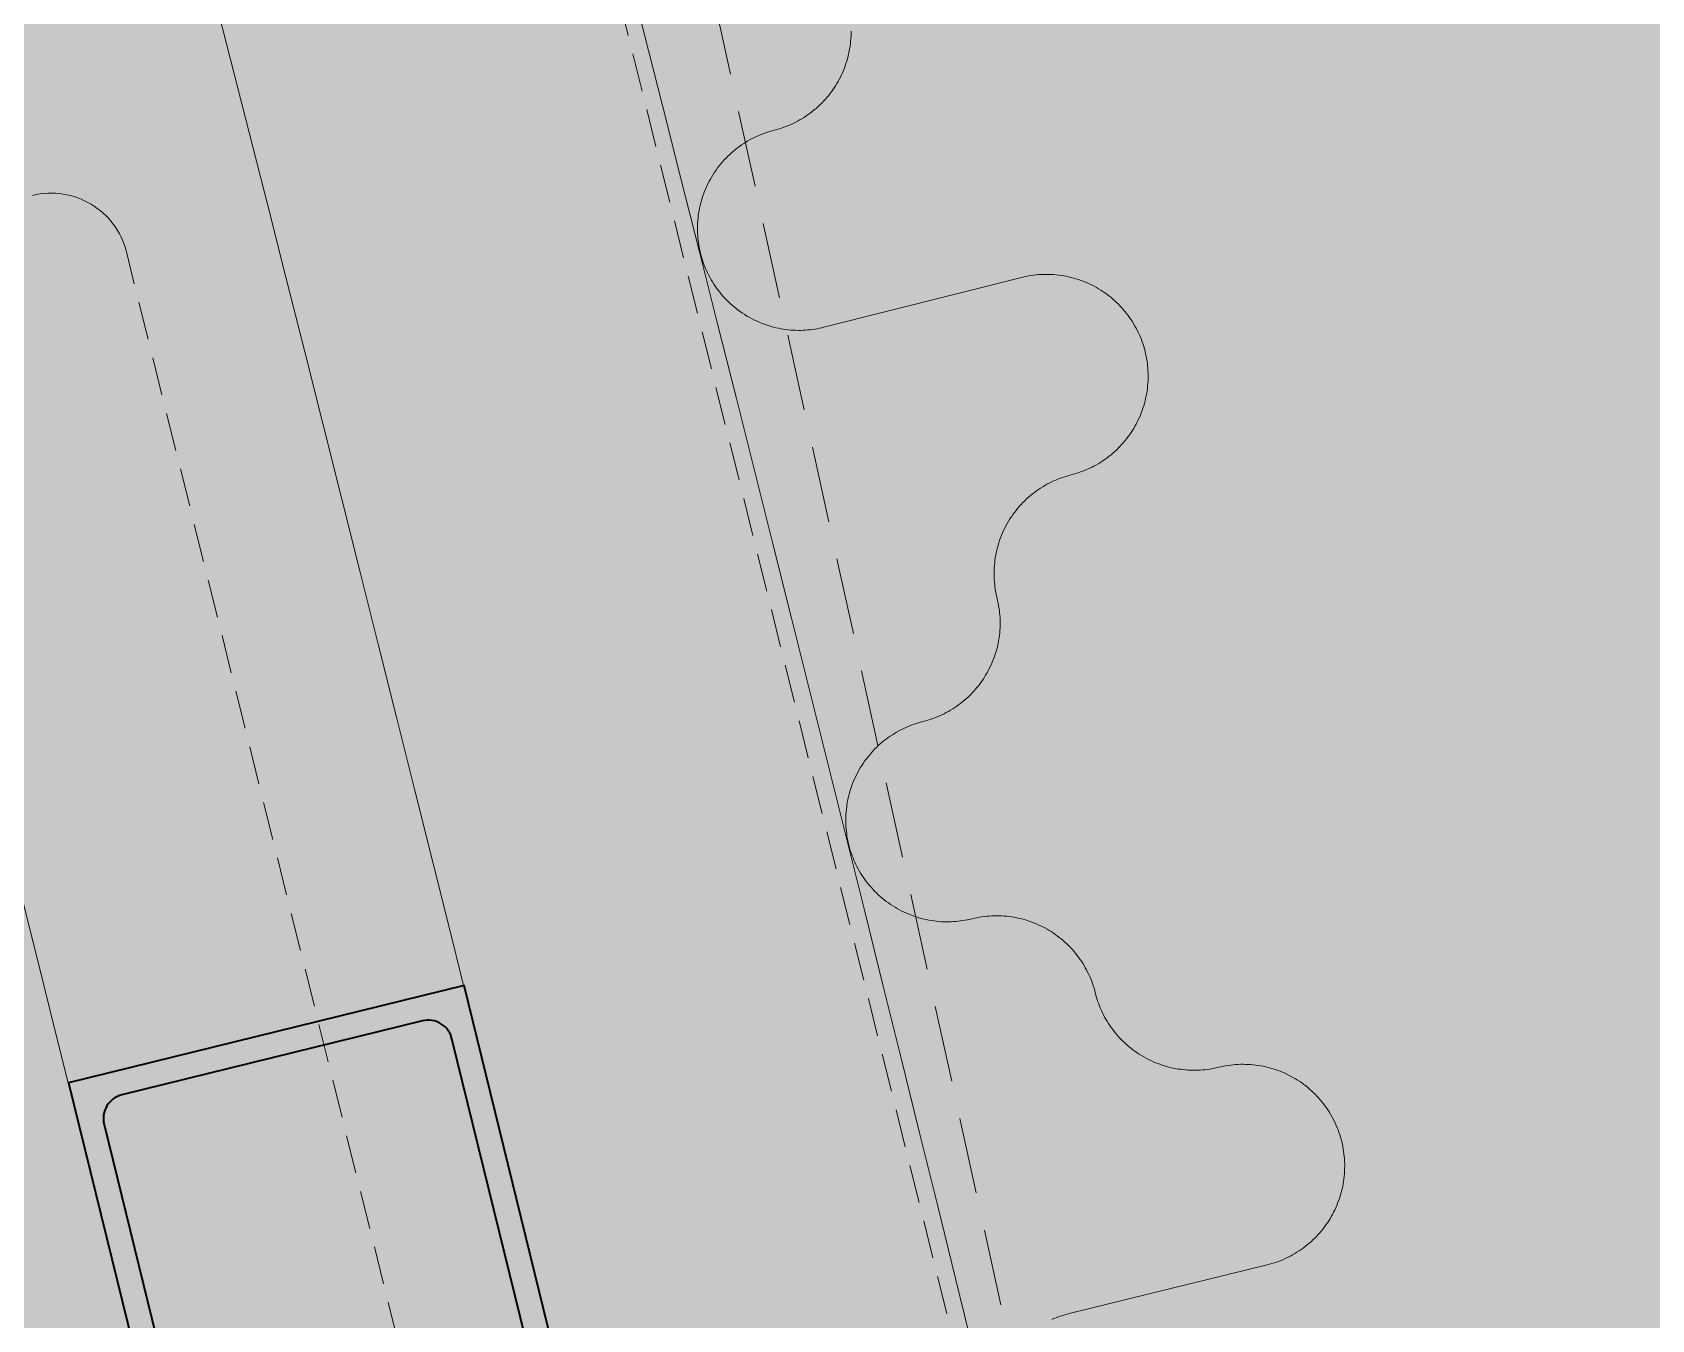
# Model space of a CAD drawing. Header units: millimetres. Extents: x 833941507 to 1669051331, y 817666127 to 1636299673.
# Drawn here: x 834548408.3 to 834548607.1, y 817987847.8 to 817988005.8 of the extents above; entities that cross this region are included whole.
import ezdxf

# ---------------------------------------------------------------- set-up
doc = ezdxf.new("R2010")
doc.units = ezdxf.units.MM
doc.header["$LTSCALE"] = 3
doc.linetypes.add('B0701', pattern=[2.34375, 1.5625, -0.78125])
doc.linetypes.add('B0703', pattern=[4.6875, 3.125, -1.5625])
for name, color, linetype, lineweight in [('Hatch (LTC&CB)', 252, 'Continuous', 35), ('UAJ-22INWA', 6, 'Continuous', 35), ('UAJ-22INWA-a', 1, 'Continuous', 13), ('UAJ-22INWA-h', 251, 'Continuous', 9), ('UAJ-23FLOR-h', 251, 'Continuous', 9), ('UAJ-25CEIL-z', 8, 'B0703', 9), ('UAJ-42INFI', 1, 'Continuous', 18), ('UAJ-42INFI-h', 251, 'Continuous', 9), ('UAJ-42INFI-y', 8, 'B0701', 9), ('UAJ-97FURN', 9, 'Continuous', 13)]:
    doc.layers.add(name, color=color, linetype=linetype, lineweight=lineweight)
doc.layers.add('UAJ-00XREF', color=7, linetype='Continuous')

# ---------------------------------------------------------------- blocks, each defined once
blk = doc.blocks.new('GBP-LTC-LB01')
at = {"layer": 'UAJ-23FLOR-h'}
h = blk.add_hatch(dxfattribs=at)
h.set_pattern_fill('EARTH,_O', color=256, scale=180, angle=45)
h.set_pattern_definition([(48.9989, (834576001.8, 818046085.3), (-112.727, 1612.5107), [1143, -1143]), (48.9989, (834575678.3, 818046366.6), (-112.727, 1612.5107), [1143, -1143]), (48.9989, (834575354.8, 818046647.8), (-112.727, 1612.5107), [1143, -1143]), (138.9989, (834575340.7, 818046849.3), (-1612.5107, -112.727), [1143, -1143]), (138.9989, (834575621.9, 818047172.8), (-1612.5107, -112.727), [1143, -1143]), (138.9989, (834575903.1, 818047496.3), (-1612.5107, -112.727), [1143, -1143])])
h.paths.add_polyline_path([(834572173.05, 818200349.17), (834310583.74, 818182062.08), (834331502.24, 817882831.69), (834364939.69, 817885169.23), (834473095.7, 818011283.6), (834480533.7, 818020120.4), (834485095.05, 818025709.55), (834491375.7, 818033619), (834497063.4, 818041013), (834493145.8, 818043678.7), (834512788.5, 818074029.25), (834518712.45, 818083675.25), (834526231.3, 818096325.1), (834534646.05, 818111073.05), (834545956, 818131981.3), (834557204.6, 818154198.8), (834564040, 818168496.8), (834570941.16, 818183576.43), (834578367.8, 818200696.3)])
h.paths.add_polyline_path([(834382131.31, 817956469.98), (834418268.73, 817958996.07), (834422062.41, 817963855.9), (834428403.04, 817964299.38), (834467239.2, 818010695.58), (834466445.21, 818021738.79), (834476097.72, 818035709.03), (834485267.1, 818048983.2), (834487014.89, 818051460.43), (834497268.33, 818067303.42), (834492893.38, 818129890.09), (834448056.59, 818126755.66), (834416896.58, 818105052.11), (834382061.37, 818080788.99), (834386167.45, 818022059.16), (834377588.38, 818021459.47)], flags=16)
edge = h.paths.add_edge_path(flags=16)
edge.add_line((834540292.29, 818142076.07), (834533466.32, 818141614.13))
edge.add_line((834533466.32, 818141614.13), (834523258.01, 818143862.71))
edge.add_line((834523258.01, 818143862.71), (834525896.87, 818155838.93))
edge.add_arc((834558382.43, 818267025.45), 115835.02, 237.2183981, 253.7131266, ccw=False)
edge.add_line((834495664.92, 818169638.25), (834498267.59, 818132356.98))
edge.add_line((834498267.59, 818132356.98), (834496346.42, 818130135.01))
edge.add_line((834496346.42, 818130135.01), (834492879.88, 818129892.67))
edge.add_line((834492879.88, 818129892.67), (834494229.58, 818110587.62))
edge.add_line((834494229.58, 818110587.62), (834496326.13, 818110708.38))
edge.add_line((834496326.13, 818110708.38), (834498420.21, 818080753.55))
edge.add_line((834498420.21, 818080753.55), (834498046.12, 818080727.4))
edge.add_line((834498046.12, 818080727.4), (834498254.52, 818077746.38))
edge.add_line((834498254.52, 818077746.38), (834503061.09, 818078082.4))
edge.add_line((834503061.09, 818078082.4), (834504979.52, 818081212.1))
edge.add_line((834504979.52, 818081212.1), (834509429.02, 818088470.93))
edge.add_line((834509429.02, 818088470.93), (834515217.16, 818097913.59))
edge.add_line((834515217.16, 818097913.59), (834526067.43, 818116415.54))
edge.add_line((834526067.43, 818116415.54), (834532489.2, 818127888.68))
edge.add_line((834532489.2, 818127888.68), (834534830.9, 818132146.3))
edge.add_line((834534830.9, 818132146.3), (834540292.29, 818142076.07))
h = blk.add_hatch(dxfattribs=at)
h.set_pattern_fill('EARTH,_O', color=256, scale=180, angle=45)
h.set_pattern_definition([(45.0000001, (-1082349.7, 54794.9), (-3e-06, 1616.4461018), [1143, -1143]), (45.0000001, (-1082652.8, 55098), (-3e-06, 1616.4461018), [1143, -1143]), (45.0000001, (-1082955.9, 55401.1), (-3e-06, 1616.4461018), [1143, -1143]), (135.0000001, (-1082955.9, 55603.1), (-1616.4461018, -3e-06), [1143, -1143]), (135.0000001, (-1082652.8, 55906.2), (-1616.4461018, -3e-06), [1143, -1143]), (135.0000001, (-1082349.7, 56209.3), (-1616.4461018, -3e-06), [1143, -1143])])
h.paths.add_polyline_path([(834669469.25, 818015499.17), (834651080.82, 818014213.79), (834651091.33, 818014066.03), (834669479.76, 818015351.52)], flags=16)
edge = h.paths.add_edge_path()
edge.add_arc((834611763.61, 818123015.07), 22001.28, 94.000719, 118.688683)
edge.add_line((834601201.89, 818142315.5), (834593918.34, 818141228.38))
edge.add_arc((834611768.4, 818123014.03), 25502.69, 93.997159, 134.421275, ccw=False)
edge.add_line((834609990.68, 818148454.69), (834618164.36, 818149025.84))
edge.add_line((834618164.36, 818149025.84), (834618408.29, 818145534.91))
edge.add_line((834618408.29, 818145534.91), (834616365.41, 818145392.16))
edge.add_line((834616365.41, 818145392.16), (834616609.39, 818141900.69))
edge.add_line((834616609.39, 818141900.69), (834611621.55, 818141552.15))
edge.add_line((834611621.55, 818141552.15), (834611377.61, 818145043.07))
edge.add_line((834611377.61, 818145043.07), (834610228.61, 818144962.74))
h.paths.add_polyline_path([(834673232.94, 818197365.88), (834607546.49, 818192773.89), (834599172.5, 818174435.3), (834588349.1, 818152374.5), (834578621.55, 818133890.65), (834568418.3, 818115665.3), (834556456.7, 818095618.3), (834546606.4, 818080041.6), (834532219.3, 818058623.75), (834523692.15, 818046595.75), (834515683.5, 818035708.5), (834508244.2, 818025929.9), (834500656.3, 818016266.1), (834489786.8, 818002934.1), (834483448.3, 817995421.3), (834478637.6, 817989841.7), (834458453.75, 817967379.3), (834441506.5, 817949096.36), (834383075.75, 817886437.08), (834482026.69, 817893354.51), (834551919.04, 817920008.6), (834634905.13, 817930637.13), (834634023, 817939309.35), (834633770.07, 817941795.89), (834633577.69, 817943687.02), (834508697.04, 817930983.61), (834507053.46, 817930191.44), (834506409.46, 817939426.96), (834507656.94, 817945566.73), (834503417.08, 818006767.03), (834503064.37, 818011762.67), (834514052.91, 818025791.94), (834520784.65, 818034889.35), (834526318.86, 818042436.94), (834532381.69, 818050705.63), (834536345.72, 818056472.68), (834542258.41, 818065225.62), (834550405.86, 818077286.91), (834561579, 818095001.96), (834574522.66, 818117080.03), (834587768.88, 818140310.21), (834609774.13, 818143594.98), (834610001.97, 818140335.89), (834634252.54, 818142031.47), (834636806.9, 818105492.47), (834642791.48, 818105913.75), (834646278.56, 818056032.58), (834640293.17, 818055614.16), (834643382.34, 818011424.91), (834641138.41, 818011267.96), (834645775.78, 817944927.87), (834639048.36, 817944243.52), (834640362.12, 817931328.11), (834651070.39, 817932706.91), (834650587.67, 817936476.13), (834685105.74, 817940896.86), (834685588.46, 817937127.64), (834691373.79, 817937868.57)])
blk = doc.blocks.new('*U1272')
at = {"layer": 'UAJ-22INWA-h'}
h = blk.add_hatch(color=256, dxfattribs=at)
h.dxf.hatch_style = 1
h.paths.add_polyline_path([(0, -10), (50, -10), (50, 40), (0, 40)])
edge = h.paths.add_edge_path(flags=16)
edge.add_line((6, -7), (44, -7))
edge.add_arc((44, -4), 3, 270, 360)
edge.add_line((47, -4), (47, 34))
edge.add_arc((44, 34), 3, 360, 450)
edge.add_line((44, 37), (6, 37))
edge.add_arc((6, 34), 3, 90, 180)
edge.add_line((3, 34), (3, -4))
edge.add_arc((6, -4), 3, 180, 270)
at = {"layer": 'UAJ-22INWA'}
blk.add_lwpolyline([(0, -10), (50, -10), (50, 40), (0, 40)], close=True, dxfattribs=at)
blk.add_lwpolyline([(6, -7), (44, -7, 0.414214), (47, -4), (47, 34, 0.414214), (44, 37), (6, 37, 0.414214), (3, 34), (3, -4, 0.414214)], format="xyb", close=True, dxfattribs=at)
blk = doc.blocks.new('*U1209')
at = {"layer": 'UAJ-22INWA-a', "rotation": 179.9999999964139}
blk.add_blockref('*U1272', (50, -10), dxfattribs=at)
blk = doc.blocks.new('*U1210')
at = {"color": 0, "linetype": 'ByBlock', "lineweight": -2, "transparency": 16777216, "rotation": 103.8211694736303}
blk.add_blockref('*U1209', (834548424.64, 817987828.3), dxfattribs=at)
blk = doc.blocks.new('*U1184')
at = {"layer": 'UAJ-42INFI-y'}
for p, q in [((52.09, -295.44), (-52.09, 295.44)), ((-42.29, -141.58), (-88.16, 118.58))]:
    blk.add_line(p, q, dxfattribs=at)
blk.add_arc((-97.53, 116.93), 9.52, 9.9992, 99.9992, dxfattribs=at)
blk = doc.blocks.new('inf_010')
at = {"layer": 'UAJ-42INFI'}
for points in [[(889561113.67, 757797213.28), (889561113.65, 757797212.97), (889561113.62, 757797212.66), (889561113.58, 757797212.36), (889561113.53, 757797212.05), (889561113.48, 757797211.74), (889561113.41, 757797211.44), (889561113.34, 757797211.14), (889561113.27, 757797210.84), (889561113.18, 757797210.54), (889561113.09, 757797210.24), (889561112.99, 757797209.95), (889561112.89, 757797209.66), (889561112.77, 757797209.37), (889561112.65, 757797209.09), (889561112.53, 757797208.81), (889561112.39, 757797208.53), (889561112.25, 757797208.26), (889561112.11, 757797207.99), (889561111.96, 757797207.73), (889561111.8, 757797207.47), (889561111.64, 757797207.22), (889561111.47, 757797206.97), (889561111.3, 757797206.73), (889561111.12, 757797206.49), (889561110.93, 757797206.25), (889561110.74, 757797206.02), (889561110.54, 757797205.79), (889561110.33, 757797205.56), (889561110.12, 757797205.34), (889561109.9, 757797205.13), (889561109.68, 757797204.92), (889561109.45, 757797204.71), (889561109.22, 757797204.51), (889561108.98, 757797204.31), (889561108.73, 757797204.12), (889561108.48, 757797203.94), (889561108.23, 757797203.76), (889561107.97, 757797203.59), (889561107.7, 757797203.43), (889561107.44, 757797203.27), (889561107.17, 757797203.12), (889561106.89, 757797202.97), (889561106.61, 757797202.84), (889561106.33, 757797202.71), (889561106.05, 757797202.58), (889561105.77, 757797202.47), (889561105.48, 757797202.36), (889561105.19, 757797202.26), (889561104.9, 757797202.17), (889561104.61, 757797202.08), (889561104.32, 757797202), (889561104.02, 757797201.93), (889561103.73, 757797201.86), (889561103.44, 757797201.81)], [(889561103.39, 757797201.8), (889561103.12, 757797201.75), (889561102.85, 757797201.69), (889561102.57, 757797201.62), (889561102.3, 757797201.55), (889561102.02, 757797201.47), (889561101.74, 757797201.39), (889561101.47, 757797201.29), (889561101.19, 757797201.19), (889561100.92, 757797201.08), (889561100.64, 757797200.97), (889561100.37, 757797200.85), (889561100.1, 757797200.72), (889561099.83, 757797200.58), (889561099.56, 757797200.44), (889561099.29, 757797200.28), (889561099.03, 757797200.12), (889561098.77, 757797199.96), (889561098.51, 757797199.78), (889561098.25, 757797199.6), (889561098, 757797199.41), (889561097.75, 757797199.22), (889561097.51, 757797199.01), (889561097.27, 757797198.8), (889561097.03, 757797198.59), (889561096.8, 757797198.37), (889561096.58, 757797198.14), (889561096.36, 757797197.9), (889561096.15, 757797197.66), (889561095.94, 757797197.41), (889561095.74, 757797197.16), (889561095.55, 757797196.9), (889561095.36, 757797196.64), (889561095.18, 757797196.37), (889561095, 757797196.1), (889561094.84, 757797195.83), (889561094.68, 757797195.55), (889561094.53, 757797195.26), (889561094.38, 757797194.97), (889561094.25, 757797194.68), (889561094.12, 757797194.39), (889561094, 757797194.1), (889561093.88, 757797193.8), (889561093.78, 757797193.5), (889561093.68, 757797193.2), (889561093.59, 757797192.9), (889561093.51, 757797192.59), (889561093.44, 757797192.29), (889561093.37, 757797191.99), (889561093.32, 757797191.68), (889561093.27, 757797191.38), (889561093.22, 757797191.08), (889561093.19, 757797190.78), (889561093.16, 757797190.48), (889561093.14, 757797190.18), (889561093.13, 757797189.88), (889561093.13, 757797189.58), (889561093.13, 757797189.29), (889561093.14, 757797189), (889561093.15, 757797188.71), (889561093.18, 757797188.43), (889561093.2, 757797188.14), (889561093.24, 757797187.86), (889561093.28, 757797187.59), (889561093.32, 757797187.31), (889561093.38, 757797187.04), (889561093.43, 757797186.77), (889561093.5, 757797186.5), (889561093.57, 757797186.22), (889561093.65, 757797185.94), (889561093.74, 757797185.67), (889561093.83, 757797185.39), (889561093.93, 757797185.12), (889561094.04, 757797184.84), (889561094.15, 757797184.57), (889561094.28, 757797184.29), (889561094.4, 757797184.02), (889561094.54, 757797183.75), (889561094.69, 757797183.48), (889561094.84, 757797183.21), (889561095, 757797182.95), (889561095.16, 757797182.69), (889561095.34, 757797182.43), (889561095.52, 757797182.17), (889561095.71, 757797181.92), (889561095.9, 757797181.67), (889561096.11, 757797181.43), (889561096.32, 757797181.19), (889561096.53, 757797180.96), (889561096.75, 757797180.73), (889561096.98, 757797180.5), (889561097.22, 757797180.28), (889561097.46, 757797180.07), (889561097.71, 757797179.86), (889561097.96, 757797179.66), (889561098.22, 757797179.47), (889561098.48, 757797179.28), (889561098.75, 757797179.1), (889561099.02, 757797178.92), (889561099.29, 757797178.76), (889561099.57, 757797178.6), (889561099.86, 757797178.45), (889561100.14, 757797178.3), (889561100.43, 757797178.17), (889561100.73, 757797178.04), (889561101.02, 757797177.92), (889561101.32, 757797177.8), (889561101.62, 757797177.7), (889561101.92, 757797177.6), (889561102.22, 757797177.51), (889561102.52, 757797177.43), (889561102.83, 757797177.36), (889561103.13, 757797177.29), (889561103.43, 757797177.23), (889561103.74, 757797177.18), (889561104.04, 757797177.14), (889561104.34, 757797177.11), (889561104.64, 757797177.08), (889561104.94, 757797177.06), (889561105.24, 757797177.05), (889561105.53, 757797177.04), (889561105.83, 757797177.05), (889561106.12, 757797177.05), (889561106.41, 757797177.07), (889561106.69, 757797177.09), (889561106.97, 757797177.12), (889561107.25, 757797177.15), (889561107.53, 757797177.19), (889561107.8, 757797177.24)], [(889561103.44, 757797201.81), (889561103.39, 757797201.8)], [(889561107.8, 757797177.24), (889561132.44, 757797181.65)], [(889561132.44, 757797181.65), (889561132.74, 757797181.7), (889561133.04, 757797181.74), (889561133.34, 757797181.78), (889561133.64, 757797181.81), (889561133.94, 757797181.83), (889561134.25, 757797181.84), (889561134.55, 757797181.85), (889561134.86, 757797181.84), (889561135.17, 757797181.84), (889561135.48, 757797181.82), (889561135.79, 757797181.79), (889561136.09, 757797181.76), (889561136.4, 757797181.72), (889561136.71, 757797181.68), (889561137.01, 757797181.62), (889561137.32, 757797181.56), (889561137.62, 757797181.49), (889561137.92, 757797181.41), (889561138.22, 757797181.32), (889561138.52, 757797181.23), (889561138.81, 757797181.13), (889561139.1, 757797181.03), (889561139.39, 757797180.91), (889561139.67, 757797180.79), (889561139.95, 757797180.66), (889561140.23, 757797180.53), (889561140.5, 757797180.39), (889561140.76, 757797180.25), (889561141.03, 757797180.09), (889561141.28, 757797179.94), (889561141.54, 757797179.77), (889561141.79, 757797179.6), (889561142.03, 757797179.43), (889561142.27, 757797179.25), (889561142.51, 757797179.06), (889561142.74, 757797178.87), (889561142.97, 757797178.67), (889561143.2, 757797178.46), (889561143.42, 757797178.25), (889561143.63, 757797178.03), (889561143.84, 757797177.81), (889561144.05, 757797177.58), (889561144.25, 757797177.34), (889561144.44, 757797177.1), (889561144.63, 757797176.85), (889561144.82, 757797176.6), (889561144.99, 757797176.35), (889561145.17, 757797176.09), (889561145.33, 757797175.83), (889561145.49, 757797175.56), (889561145.64, 757797175.29), (889561145.78, 757797175.01), (889561145.92, 757797174.73), (889561146.05, 757797174.45), (889561146.17, 757797174.17), (889561146.29, 757797173.88), (889561146.39, 757797173.6), (889561146.49, 757797173.31), (889561146.59, 757797173.02), (889561146.67, 757797172.72), (889561146.75, 757797172.43), (889561146.82, 757797172.14), (889561146.89, 757797171.84), (889561146.94, 757797171.55), (889561146.99, 757797171.25), (889561147.03, 757797170.96), (889561147.07, 757797170.66), (889561147.1, 757797170.35), (889561147.12, 757797170.05), (889561147.13, 757797169.74), (889561147.14, 757797169.44), (889561147.13, 757797169.13), (889561147.13, 757797168.82), (889561147.11, 757797168.51), (889561147.08, 757797168.21), (889561147.05, 757797167.9), (889561147.01, 757797167.59), (889561146.96, 757797167.28), (889561146.91, 757797166.98), (889561146.85, 757797166.67), (889561146.78, 757797166.37), (889561146.7, 757797166.07), (889561146.61, 757797165.77), (889561146.52, 757797165.48), (889561146.42, 757797165.18), (889561146.31, 757797164.89), (889561146.2, 757797164.61), (889561146.08, 757797164.32), (889561145.95, 757797164.04), (889561145.82, 757797163.77), (889561145.68, 757797163.5), (889561145.53, 757797163.23), (889561145.38, 757797162.97), (889561145.22, 757797162.71), (889561145.06, 757797162.45), (889561144.89, 757797162.21), (889561144.72, 757797161.96), (889561144.53, 757797161.72), (889561144.35, 757797161.49), (889561144.15, 757797161.25), (889561143.95, 757797161.02), (889561143.75, 757797160.8), (889561143.53, 757797160.58), (889561143.32, 757797160.36), (889561143.09, 757797160.15), (889561142.86, 757797159.94), (889561142.63, 757797159.74), (889561142.38, 757797159.55), (889561142.14, 757797159.36), (889561141.89, 757797159.18), (889561141.63, 757797159), (889561141.37, 757797158.83), (889561141.11, 757797158.67), (889561140.84, 757797158.51), (889561140.57, 757797158.36), (889561140.3, 757797158.21), (889561140.02, 757797158.08), (889561139.74, 757797157.95), (889561139.45, 757797157.82), (889561139.17, 757797157.71), (889561138.88, 757797157.6), (889561138.59, 757797157.5), (889561138.3, 757797157.41), (889561138.01, 757797157.32), (889561137.71, 757797157.24), (889561137.42, 757797157.17), (889561137.13, 757797157.11), (889561136.83, 757797157.05)], [(889561136.82, 757797157.05), (889561136.54, 757797157), (889561136.27, 757797156.94), (889561136, 757797156.88), (889561135.72, 757797156.81), (889561135.44, 757797156.73), (889561135.17, 757797156.64), (889561134.89, 757797156.55), (889561134.62, 757797156.45), (889561134.34, 757797156.34), (889561134.06, 757797156.23), (889561133.79, 757797156.11), (889561133.52, 757797155.98), (889561133.25, 757797155.84), (889561132.98, 757797155.7), (889561132.71, 757797155.54), (889561132.44, 757797155.38), (889561132.18, 757797155.22), (889561131.92, 757797155.04), (889561131.67, 757797154.86), (889561131.41, 757797154.68), (889561131.16, 757797154.48), (889561130.92, 757797154.28), (889561130.68, 757797154.07), (889561130.44, 757797153.85), (889561130.21, 757797153.63), (889561129.99, 757797153.4), (889561129.77, 757797153.17), (889561129.56, 757797152.93), (889561129.35, 757797152.68), (889561129.15, 757797152.43), (889561128.95, 757797152.17), (889561128.76, 757797151.91), (889561128.58, 757797151.64), (889561128.41, 757797151.37), (889561128.24, 757797151.09), (889561128.08, 757797150.81), (889561127.93, 757797150.53), (889561127.78, 757797150.24), (889561127.64, 757797149.95), (889561127.51, 757797149.66), (889561127.39, 757797149.36), (889561127.28, 757797149.06), (889561127.17, 757797148.77), (889561127.07, 757797148.46), (889561126.99, 757797148.16), (889561126.9, 757797147.86), (889561126.83, 757797147.56), (889561126.76, 757797147.25), (889561126.71, 757797146.95), (889561126.65, 757797146.65), (889561126.61, 757797146.34), (889561126.58, 757797146.04), (889561126.55, 757797145.74), (889561126.53, 757797145.44), (889561126.52, 757797145.14), (889561126.51, 757797144.85), (889561126.51, 757797144.55), (889561126.52, 757797144.26), (889561126.54, 757797143.97), (889561126.56, 757797143.69), (889561126.58, 757797143.4), (889561126.62, 757797143.12), (889561126.66, 757797142.85), (889561126.7, 757797142.57)], [(889561136.83, 757797157.05), (889561136.82, 757797157.05)], [(889561126.7, 757797142.57), (889561126.75, 757797142.28), (889561126.79, 757797141.98), (889561126.83, 757797141.68), (889561126.85, 757797141.38), (889561126.88, 757797141.08), (889561126.89, 757797140.77), (889561126.89, 757797140.46), (889561126.89, 757797140.16), (889561126.88, 757797139.85), (889561126.86, 757797139.54), (889561126.84, 757797139.23), (889561126.81, 757797138.93), (889561126.77, 757797138.62), (889561126.72, 757797138.31), (889561126.66, 757797138.01), (889561126.6, 757797137.7), (889561126.53, 757797137.4), (889561126.45, 757797137.1), (889561126.37, 757797136.8), (889561126.27, 757797136.51), (889561126.17, 757797136.22), (889561126.07, 757797135.93), (889561125.95, 757797135.64), (889561125.83, 757797135.36), (889561125.7, 757797135.08), (889561125.57, 757797134.8), (889561125.43, 757797134.53), (889561125.28, 757797134.26), (889561125.13, 757797134), (889561124.97, 757797133.74), (889561124.81, 757797133.49), (889561124.64, 757797133.25), (889561124.47, 757797133), (889561124.29, 757797132.76), (889561124.1, 757797132.53), (889561123.9, 757797132.29), (889561123.7, 757797132.06), (889561123.5, 757797131.84), (889561123.28, 757797131.62), (889561123.07, 757797131.4), (889561122.84, 757797131.19), (889561122.61, 757797130.99), (889561122.38, 757797130.79), (889561122.14, 757797130.59), (889561121.89, 757797130.4), (889561121.64, 757797130.22), (889561121.38, 757797130.05), (889561121.12, 757797129.88), (889561120.86, 757797129.71), (889561120.59, 757797129.56), (889561120.32, 757797129.41), (889561120.05, 757797129.26), (889561119.77, 757797129.13), (889561119.49, 757797129), (889561119.21, 757797128.87), (889561118.92, 757797128.76), (889561118.63, 757797128.65), (889561118.34, 757797128.55), (889561118.05, 757797128.46), (889561117.76, 757797128.38), (889561117.47, 757797128.3), (889561117.17, 757797128.23), (889561116.88, 757797128.16), (889561116.59, 757797128.11)], [(889561116.54, 757797128.1), (889561116.27, 757797128.05), (889561116, 757797127.99), (889561115.72, 757797127.93), (889561115.45, 757797127.86), (889561115.17, 757797127.78), (889561114.89, 757797127.69), (889561114.62, 757797127.6), (889561114.34, 757797127.5), (889561114.07, 757797127.4), (889561113.79, 757797127.28), (889561113.52, 757797127.16), (889561113.24, 757797127.03), (889561112.97, 757797126.89), (889561112.7, 757797126.75), (889561112.44, 757797126.6), (889561112.17, 757797126.44), (889561111.91, 757797126.28), (889561111.65, 757797126.1), (889561111.39, 757797125.92), (889561111.14, 757797125.73), (889561110.89, 757797125.54), (889561110.65, 757797125.34), (889561110.41, 757797125.13), (889561110.17, 757797124.91), (889561109.94, 757797124.69), (889561109.72, 757797124.46), (889561109.5, 757797124.23), (889561109.28, 757797123.99), (889561109.08, 757797123.74), (889561108.87, 757797123.49), (889561108.68, 757797123.23), (889561108.49, 757797122.97), (889561108.31, 757797122.7), (889561108.13, 757797122.43), (889561107.97, 757797122.16), (889561107.81, 757797121.88), (889561107.65, 757797121.6), (889561107.51, 757797121.31), (889561107.37, 757797121.02), (889561107.24, 757797120.73), (889561107.12, 757797120.43), (889561107.01, 757797120.13), (889561106.9, 757797119.84), (889561106.8, 757797119.54), (889561106.71, 757797119.23), (889561106.63, 757797118.93), (889561106.55, 757797118.63), (889561106.49, 757797118.33), (889561106.43, 757797118.02), (889561106.38, 757797117.72), (889561106.34, 757797117.42), (889561106.3, 757797117.12), (889561106.27, 757797116.82), (889561106.25, 757797116.52), (889561106.24, 757797116.22), (889561106.23, 757797115.92), (889561106.23, 757797115.63), (889561106.24, 757797115.34), (889561106.26, 757797115.05), (889561106.28, 757797114.77), (889561106.3, 757797114.48), (889561106.34, 757797114.2), (889561106.38, 757797113.93), (889561106.42, 757797113.65), (889561106.47, 757797113.38), (889561106.53, 757797113.11), (889561106.59, 757797112.83), (889561106.67, 757797112.56), (889561106.74, 757797112.28), (889561106.83, 757797112.01), (889561106.92, 757797111.73), (889561107.02, 757797111.45), (889561107.13, 757797111.18), (889561107.24, 757797110.9), (889561107.36, 757797110.63), (889561107.49, 757797110.36), (889561107.63, 757797110.08), (889561107.77, 757797109.81), (889561107.92, 757797109.55), (889561108.08, 757797109.28), (889561108.25, 757797109.02), (889561108.42, 757797108.76), (889561108.6, 757797108.5), (889561108.79, 757797108.25), (889561108.98, 757797108), (889561109.18, 757797107.76), (889561109.39, 757797107.52), (889561109.61, 757797107.28), (889561109.83, 757797107.05), (889561110.06, 757797106.83), (889561110.29, 757797106.61), (889561110.53, 757797106.39), (889561110.78, 757797106.18), (889561111.03, 757797105.98), (889561111.28, 757797105.79), (889561111.55, 757797105.6), (889561111.81, 757797105.42), (889561112.08, 757797105.24), (889561112.36, 757797105.07), (889561112.64, 757797104.91), (889561112.92, 757797104.76), (889561113.21, 757797104.62), (889561113.5, 757797104.48), (889561113.79, 757797104.35), (889561114.09, 757797104.23), (889561114.38, 757797104.11), (889561114.68, 757797104.01), (889561114.98, 757797103.91), (889561115.28, 757797103.82), (889561115.59, 757797103.73), (889561115.89, 757797103.66), (889561116.19, 757797103.59), (889561116.49, 757797103.54), (889561116.8, 757797103.48), (889561117.1, 757797103.44), (889561117.4, 757797103.41), (889561117.7, 757797103.38), (889561118, 757797103.36), (889561118.3, 757797103.34), (889561118.59, 757797103.34), (889561118.89, 757797103.34), (889561119.18, 757797103.35), (889561119.47, 757797103.36), (889561119.75, 757797103.38), (889561120.03, 757797103.41), (889561120.31, 757797103.44), (889561120.59, 757797103.48), (889561120.86, 757797103.52)], [(889561116.59, 757797128.11), (889561116.54, 757797128.1)], [(889561120.86, 757797103.52), (889561120.91, 757797103.53)], [(889561120.91, 757797103.53), (889561121.2, 757797103.58), (889561121.5, 757797103.62), (889561121.8, 757797103.66), (889561122.1, 757797103.68), (889561122.41, 757797103.7), (889561122.71, 757797103.71), (889561123.02, 757797103.72), (889561123.33, 757797103.72), (889561123.63, 757797103.71), (889561123.94, 757797103.69), (889561124.25, 757797103.66), (889561124.56, 757797103.63), (889561124.86, 757797103.59), (889561125.17, 757797103.54), (889561125.47, 757797103.48), (889561125.78, 757797103.42), (889561126.08, 757797103.35), (889561126.38, 757797103.27), (889561126.68, 757797103.18), (889561126.97, 757797103.09), (889561127.27, 757797102.99), (889561127.56, 757797102.88), (889561127.84, 757797102.77), (889561128.12, 757797102.65), (889561128.4, 757797102.52), (889561128.68, 757797102.39), (889561128.95, 757797102.24), (889561129.22, 757797102.1), (889561129.48, 757797101.95), (889561129.73, 757797101.79), (889561129.99, 757797101.62), (889561130.23, 757797101.45), (889561130.48, 757797101.28), (889561130.72, 757797101.1), (889561130.95, 757797100.91), (889561131.18, 757797100.72), (889561131.41, 757797100.51), (889561131.64, 757797100.31), (889561131.86, 757797100.09), (889561132.07, 757797099.88), (889561132.28, 757797099.65), (889561132.49, 757797099.42), (889561132.69, 757797099.18), (889561132.88, 757797098.94), (889561133.07, 757797098.7), (889561133.25, 757797098.45), (889561133.43, 757797098.19), (889561133.6, 757797097.93), (889561133.76, 757797097.67), (889561133.92, 757797097.4), (889561134.07, 757797097.13), (889561134.21, 757797096.85), (889561134.34, 757797096.57), (889561134.47, 757797096.29), (889561134.59, 757797096.01), (889561134.71, 757797095.72), (889561134.81, 757797095.44), (889561134.91, 757797095.15), (889561135.01, 757797094.86), (889561135.09, 757797094.56), (889561135.17, 757797094.27), (889561135.24, 757797093.98), (889561135.3, 757797093.68), (889561135.35, 757797093.39)], [(889561135.35, 757797093.39), (889561135.41, 757797093.12), (889561135.46, 757797092.84), (889561135.53, 757797092.57), (889561135.6, 757797092.29), (889561135.68, 757797092.02), (889561135.76, 757797091.74), (889561135.85, 757797091.46), (889561135.95, 757797091.19), (889561136.06, 757797090.91), (889561136.17, 757797090.64), (889561136.29, 757797090.36), (889561136.42, 757797090.09), (889561136.56, 757797089.82), (889561136.7, 757797089.55), (889561136.85, 757797089.28), (889561137.01, 757797089.01), (889561137.18, 757797088.75), (889561137.35, 757797088.49), (889561137.53, 757797088.23), (889561137.72, 757797087.98), (889561137.91, 757797087.73), (889561138.11, 757797087.48), (889561138.32, 757797087.24), (889561138.54, 757797087.01), (889561138.76, 757797086.78), (889561138.99, 757797086.55), (889561139.22, 757797086.33), (889561139.46, 757797086.12), (889561139.71, 757797085.91), (889561139.96, 757797085.7), (889561140.21, 757797085.51), (889561140.48, 757797085.32), (889561140.74, 757797085.14), (889561141.01, 757797084.96), (889561141.29, 757797084.79), (889561141.57, 757797084.63), (889561141.85, 757797084.48), (889561142.14, 757797084.33), (889561142.43, 757797084.2), (889561142.72, 757797084.06), (889561143.02, 757797083.94), (889561143.31, 757797083.83), (889561143.61, 757797083.72), (889561143.91, 757797083.62), (889561144.21, 757797083.53), (889561144.52, 757797083.45), (889561144.82, 757797083.37), (889561145.12, 757797083.31), (889561145.43, 757797083.25), (889561145.73, 757797083.2), (889561146.03, 757797083.15), (889561146.34, 757797083.12), (889561146.64, 757797083.09), (889561146.94, 757797083.07), (889561147.23, 757797083.05), (889561147.53, 757797083.05), (889561147.82, 757797083.05), (889561148.11, 757797083.05), (889561148.4, 757797083.07), (889561148.69, 757797083.09), (889561148.97, 757797083.12), (889561149.25, 757797083.15), (889561149.53, 757797083.19), (889561149.8, 757797083.23)], [(889561149.8, 757797083.23), (889561149.82, 757797083.23)], [(889561149.82, 757797083.23), (889561150.11, 757797083.28), (889561150.41, 757797083.32), (889561150.71, 757797083.36), (889561151.01, 757797083.38), (889561151.32, 757797083.4), (889561151.62, 757797083.41), (889561151.93, 757797083.42), (889561152.24, 757797083.42), (889561152.55, 757797083.41), (889561152.85, 757797083.39), (889561153.16, 757797083.36), (889561153.47, 757797083.33), (889561153.78, 757797083.29), (889561154.08, 757797083.24), (889561154.39, 757797083.18), (889561154.69, 757797083.12), (889561155, 757797083.05), (889561155.3, 757797082.97), (889561155.59, 757797082.88), (889561155.89, 757797082.79), (889561156.18, 757797082.68), (889561156.47, 757797082.58), (889561156.76, 757797082.46), (889561157.04, 757797082.34), (889561157.32, 757797082.21), (889561157.6, 757797082.08), (889561157.87, 757797081.93), (889561158.13, 757797081.79), (889561158.39, 757797081.63), (889561158.65, 757797081.48), (889561158.9, 757797081.31), (889561159.15, 757797081.14), (889561159.39, 757797080.97), (889561159.63, 757797080.78), (889561159.87, 757797080.6), (889561160.1, 757797080.4), (889561160.33, 757797080.2), (889561160.56, 757797079.99), (889561160.77, 757797079.78), (889561160.99, 757797079.56), (889561161.2, 757797079.33), (889561161.41, 757797079.1), (889561161.6, 757797078.87), (889561161.8, 757797078.63), (889561161.99, 757797078.38), (889561162.17, 757797078.13), (889561162.34, 757797077.87), (889561162.51, 757797077.61), (889561162.68, 757797077.35), (889561162.83, 757797077.08), (889561162.98, 757797076.81), (889561163.13, 757797076.53), (889561163.26, 757797076.25), (889561163.39, 757797075.97), (889561163.51, 757797075.69), (889561163.62, 757797075.4), (889561163.73, 757797075.11), (889561163.83, 757797074.82), (889561163.92, 757797074.53), (889561164.01, 757797074.24), (889561164.08, 757797073.94), (889561164.15, 757797073.65), (889561164.21, 757797073.36), (889561164.27, 757797073.06), (889561164.32, 757797072.77), (889561164.36, 757797072.47), (889561164.39, 757797072.17), (889561164.42, 757797071.86), (889561164.44, 757797071.56), (889561164.45, 757797071.26), (889561164.45, 757797070.95), (889561164.45, 757797070.64), (889561164.44, 757797070.33), (889561164.42, 757797070.03), (889561164.39, 757797069.72), (889561164.36, 757797069.41), (889561164.32, 757797069.1), (889561164.27, 757797068.8), (889561164.21, 757797068.49), (889561164.15, 757797068.19), (889561164.08, 757797067.88), (889561164, 757797067.58), (889561163.91, 757797067.29), (889561163.82, 757797066.99), (889561163.71, 757797066.7), (889561163.61, 757797066.41), (889561163.49, 757797066.12), (889561163.37, 757797065.84), (889561163.24, 757797065.56), (889561163.11, 757797065.28), (889561162.96, 757797065.01), (889561162.82, 757797064.75), (889561162.66, 757797064.49), (889561162.5, 757797064.23), (889561162.34, 757797063.98), (889561162.17, 757797063.73), (889561162, 757797063.49), (889561161.81, 757797063.25), (889561161.62, 757797063.01), (889561161.43, 757797062.78), (889561161.23, 757797062.55), (889561161.02, 757797062.33), (889561160.81, 757797062.11), (889561160.59, 757797061.89), (889561160.36, 757797061.68), (889561160.13, 757797061.48), (889561159.89, 757797061.28), (889561159.65, 757797061.08), (889561159.41, 757797060.9), (889561159.15, 757797060.71), (889561158.9, 757797060.54), (889561158.64, 757797060.37), (889561158.37, 757797060.21), (889561158.1, 757797060.05), (889561157.83, 757797059.9), (889561157.56, 757797059.76), (889561157.28, 757797059.62), (889561157, 757797059.49), (889561156.71, 757797059.37), (889561156.43, 757797059.26), (889561156.14, 757797059.15), (889561155.85, 757797059.05), (889561155.56, 757797058.96), (889561155.26, 757797058.88), (889561154.97, 757797058.8), (889561154.68, 757797058.73), (889561154.38, 757797058.67), (889561154.09, 757797058.62)], [(889561154.09, 757797058.62), (889561129.42, 757797054.36)], [(889561129.42, 757797054.36), (889561129.15, 757797054.31), (889561128.88, 757797054.25), (889561128.6, 757797054.18), (889561128.33, 757797054.11), (889561128.05, 757797054.04), (889561127.77, 757797053.95), (889561127.5, 757797053.86), (889561127.22, 757797053.76)]]:
    blk.add_lwpolyline(points, dxfattribs=at)
blk = doc.blocks.new('3A35X-MADL-P-LT-B01-0')
at = {"layer": 'UAJ-25CEIL-z'}
blk.add_line((834549520.29, 817983330.89), (834548253.15, 817989096.34), dxfattribs=at)
at = {"layer": 'UAJ-42INFI'}
for points in [[(834548828.35, 817986372.38, 0.029016), (834548297.82, 817988686.16)], [(834548779.05, 817986364.05, 0.029016), (834548249.81, 817988672.18, 0.029016)]]:
    blk.add_lwpolyline(points, format="xyb", dxfattribs=at)
at = {"layer": 'UAJ-42INFI-h'}
blk.add_lwpolyline([(834548201.81, 817988658.19, 0.308281), (834548045.39, 817988787.11), (834548002.92, 817985775.51, 0.475055), (834548240.49, 817985576.25), (834548535.44, 817985632.7, 0.294947), (834548692.7, 817985782.33, 0.116476), (834548729.75, 817986355.72, 0.029016), (834548201.81, 817988658.19)], format="xyb", dxfattribs=at)
at = {"rotation": 3.998908525164564}
blk.add_blockref('inf_010', (-0.01, 0.01), dxfattribs=at)
blk.add_blockref('*U1210', (-0.01, 0.01))
at = {"layer": 'UAJ-97FURN', "rotation": 3.998908525164564}
blk.add_blockref('*U1184', (834548515.99, 817987866.72), dxfattribs=at)

msp = doc.modelspace()

# ---------------------------------------------------------------- hatches: boundary and pattern name
at = {"layer": 'Hatch (LTC&CB)'}
h = msp.add_hatch(dxfattribs=at)
h.set_pattern_fill('ANSI38', color=256, scale=100)
h.set_pattern_definition([(318.99984, (834479093.73, 818230174.15), (208.29942, 239.6197), []), (48.99984, (834479093.73, 818230174.15), (176.97914, 687.53882), [793.75, -476.25])])
edge = h.paths.add_edge_path()
edge.add_line((834601196.19, 818142314.52), (834603754.26, 818142696.37))
edge.add_line((834603754.26, 818142696.37), (834603901.9, 818141707.33))
edge.add_line((834603901.9, 818141707.33), (834603810.47, 818141693.69))
edge.add_arc((834611763.29, 818123016.36), 20300, 113.064358, 141.357581)
edge.add_line((834595907.81, 818135692.86), (834595395.45, 818135656.86))
edge.add_line((834595395.45, 818135656.86), (834583111.72, 818114341.03))
edge.add_line((834583111.72, 818114341.03), (834578121.58, 818106513.89))
edge.add_line((834578121.58, 818106513.89), (834575731.65, 818102809.5))
edge.add_line((834575731.65, 818102809.5), (834574387.45, 818100725.98))
edge.add_line((834574387.45, 818100725.98), (834573113.98, 818098752.1))
edge.add_line((834573113.98, 818098752.1), (834573145.25, 818098730.65))
edge.add_line((834573145.25, 818098730.65), (834569989.11, 818093770.2))
edge.add_line((834569989.11, 818093770.2), (834566535, 818088385.68))
edge.add_line((834566535, 818088385.68), (834566514.09, 818088398.3))
edge.add_line((834566514.09, 818088398.3), (834558743.61, 818076256.63))
edge.add_line((834558743.61, 818076256.63), (834557653.4, 818074495.71))
edge.add_line((834557653.4, 818074495.71), (834553498.92, 818068288.56))
edge.add_line((834553498.92, 818068288.56), (834548580.86, 818060932.13))
edge.add_line((834548580.86, 818060932.13), (834544328.26, 818054726.34))
edge.add_line((834544328.26, 818054726.34), (834544332.15, 818054704.66))
edge.add_line((834544332.15, 818054704.66), (834540324.6, 818048716.69))
edge.add_line((834540324.6, 818048716.69), (834541041.32, 818048232.54))
edge.add_line((834541041.32, 818048232.54), (834540089.73, 818046823.83))
edge.add_line((834540089.73, 818046823.83), (834539737.55, 818047061.73))
edge.add_line((834539737.55, 818047061.73), (834533115.75, 818038377.74))
edge.add_line((834533115.75, 818038377.74), (834515220.96, 818015146.63))
edge.add_arc((834538026.01, 818000636.26), 27030, 147.532263, 176.187088)
edge.add_line((834511055.84, 818002433.72), (834511444.99, 817996891.23))
edge.add_line((834511444.99, 817996891.23), (834511474.11, 817996474.65))
edge.add_line((834511474.11, 817996474.65), (834508641.22, 817996276.61))
edge.add_line((834508641.22, 817996276.61), (834508910.68, 817992422.05))
edge.add_line((834508910.68, 817992422.05), (834511353.38, 817992955.96))
edge.add_line((834511353.38, 817992955.96), (834513357.66, 817964213.01))
edge.add_line((834513357.66, 817964213.01), (834513308.95, 817964209.6))
edge.add_line((834513308.95, 817964209.6), (834513879.4, 817955918.75))
edge.add_line((834513879.4, 817955918.75), (834514876.61, 817955988.46))
edge.add_line((834514876.61, 817955988.46), (834515053.07, 817953464.41))
edge.add_arc((834528221.07, 817954382.99), 13200, 183.990417, 259.837233)
edge.add_line((834525891.99, 817941390.09), (834525974.53, 817940578.71))
edge.add_line((834525974.53, 817940578.71), (834555356.34, 817943567.49))
edge.add_line((834555356.34, 817943567.49), (834594711.69, 817947570.8))
edge.add_line((834594711.69, 817947570.8), (834594754.2, 817947152.96))
edge.add_line((834594754.2, 817947152.96), (834616096.9, 817949323.98))
edge.add_line((834616096.9, 817949323.98), (834631854.21, 817950926.85))
edge.add_line((834631854.21, 817950926.85), (834631836.71, 817951177.16))
edge.add_line((834631836.71, 817951177.16), (834639760.38, 817951731.08))
edge.add_line((834639760.38, 817951731.08), (834640506.97, 817944391.59))
edge.add_line((834640506.97, 817944391.59), (834508703.57, 817930984.28))
edge.add_line((834508703.57, 817930984.28), (834508663.51, 817930982.16))
edge.add_line((834508663.51, 817930982.16), (834507053.46, 817930191.44))
edge.add_line((834507053.46, 817930191.44), (834506409.46, 817939426.96))
edge.add_line((834506409.46, 817939426.96), (834507674.95, 817945699.32))
edge.add_line((834507674.95, 817945699.32), (834503067.5, 818011766.68))
edge.add_line((834503067.5, 818011766.68), (834515005.94, 818027008.3))
edge.add_line((834515005.94, 818027008.3), (834526318.86, 818042436.95))
edge.add_line((834526318.86, 818042436.95), (834533248.43, 818051887.55))
edge.add_line((834533248.43, 818051887.55), (834545204.94, 818069586.37))
edge.add_line((834545204.94, 818069586.37), (834551695.41, 818079200.62))
edge.add_line((834551695.41, 818079200.62), (834551700.66, 818079300.57))
edge.add_line((834551700.66, 818079300.57), (834554860.11, 818084257.51))
edge.add_line((834554860.11, 818084257.51), (834556162.94, 818086301.54))
edge.add_line((834556162.94, 818086301.54), (834561579.11, 818095002.15))
edge.add_line((834561579.11, 818095002.15), (834564610.19, 818100023.59))
edge.add_line((834564610.19, 818100023.59), (834566711.84, 818103505.28))
edge.add_line((834566711.84, 818103505.28), (834567220.96, 818104369.68))
edge.add_line((834567220.96, 818104369.68), (834571219.85, 818111331.33))
edge.add_line((834571219.85, 818111331.33), (834579233.58, 818125278.3))
edge.add_line((834579233.58, 818125278.3), (834584805.19, 818135090.79))
edge.add_line((834584805.19, 818135090.79), (834587768.44, 818140310.15))
edge.add_line((834587768.44, 818140310.15), (834593953.37, 818141233.38))
edge.add_arc((834611682.41, 818123278.84), 25232.61, 93.846032, 134.637937, ccw=False)
edge.add_line((834609989.92, 818148454.62), (834618164.07, 818149025.82))
edge.add_line((834618164.07, 818149025.82), (834618408.01, 818145534.9))
edge.add_line((834618408.01, 818145534.9), (834616365.13, 818145392.15))
edge.add_line((834616365.13, 818145392.15), (834616609.11, 818141900.67))
edge.add_line((834616609.11, 818141900.67), (834611621.27, 818141552.12))
edge.add_line((834611621.27, 818141552.12), (834611377.33, 818145043.04))
edge.add_arc((834611845.2, 818122938.11), 22109.88, 91.212521, 118.792578)
h = msp.add_hatch(color=256, dxfattribs=at)
h.dxf.hatch_style = 1
edge = h.paths.add_edge_path()
edge.add_line((834513358.83, 817964213.1), (834514805.29, 817964314.21))
edge.add_line((834514805.29, 817964314.21), (834514905.32, 817962883.32))
edge.add_line((834514905.32, 817962883.32), (834522015.98, 817959924.65))
edge.add_line((834522015.98, 817959924.65), (834527599.83, 817958234.85))
edge.add_line((834527599.83, 817958234.85), (834531627.41, 817957331.96))
edge.add_line((834531627.41, 817957331.96), (834538597.73, 817957185.8))
edge.add_line((834538597.73, 817957185.8), (834550283.84, 817958000.71))
edge.add_line((834550283.84, 817958000.71), (834576164.25, 817960699.31))
edge.add_arc((834571429.66, 818001700.88), 41274.03, 276.586959, 289.104779)
edge.add_line((834584938.52, 817962700.16), (834585387.44, 817962731.44))
edge.add_line((834585387.44, 817962731.44), (834585119.41, 817966565.54))
edge.add_line((834585119.41, 817966565.54), (834584671.75, 817966534.24))
edge.add_line((834584671.75, 817966534.24), (834582845.22, 817993361.89))
edge.add_line((834582845.22, 817993361.89), (834584586.66, 817993483.63))
edge.add_line((834584586.66, 817993483.63), (834584565.21, 817993788.17))
edge.add_line((834584565.21, 817993788.17), (834583546.6, 817993716.97))
edge.add_line((834583546.6, 817993716.97), (834579511.62, 818051438.28))
edge.add_line((834579511.62, 818051438.28), (834571357.07, 818050868.21))
edge.add_line((834571357.07, 818050868.21), (834571728.42, 818045556.24))
edge.add_line((834571728.42, 818045556.24), (834551421, 818044136.6))
edge.add_line((834551421, 818044136.6), (834550915.36, 818053251.15))
edge.add_line((834550915.36, 818053251.15), (834550067.43, 818053191.87))
edge.add_line((834550067.43, 818053191.87), (834547980.34, 818050328.44))
edge.add_line((834547980.34, 818050328.44), (834547993.72, 818050137.14))
edge.add_line((834547993.72, 818050137.14), (834537098.76, 818035335.08))
edge.add_line((834537098.76, 818035335.08), (834533115.75, 818038377.74))
edge.add_line((834533115.75, 818038377.74), (834521762.77, 818023639.24))
edge.add_line((834521762.77, 818023639.24), (834515226.35, 818015153.63))
edge.add_arc((834538313.07, 818000540.46), 27322.9, 147.66747, 176.026674)
edge.add_line((834511055.84, 818002433.72), (834511474.11, 817996474.65))
edge.add_line((834511474.11, 817996474.65), (834508641.22, 817996276.61))
edge.add_line((834508641.22, 817996276.61), (834508910.68, 817992422.05))
edge.add_line((834508910.68, 817992422.05), (834511349.45, 817992955.1))
edge.add_line((834511349.45, 817992955.1), (834511354.85, 817992876.6))
edge.add_line((834511354.85, 817992876.6), (834513358.66, 817964213.08))
edge.add_line((834513358.66, 817964213.08), (834513358.83, 817964213.1))

# ---------------------------------------------------------------- block references
msp.add_blockref('GBP-LTC-LB01', (0, 0))
at = {"layer": 'UAJ-00XREF', "ltscale": 10, "rotation": 8.262983694057247e-05}
msp.add_blockref('3A35X-MADL-P-LT-B01-0', (1179.72, -1203.53), dxfattribs=at)

doc.saveas('drawing.dxf')
